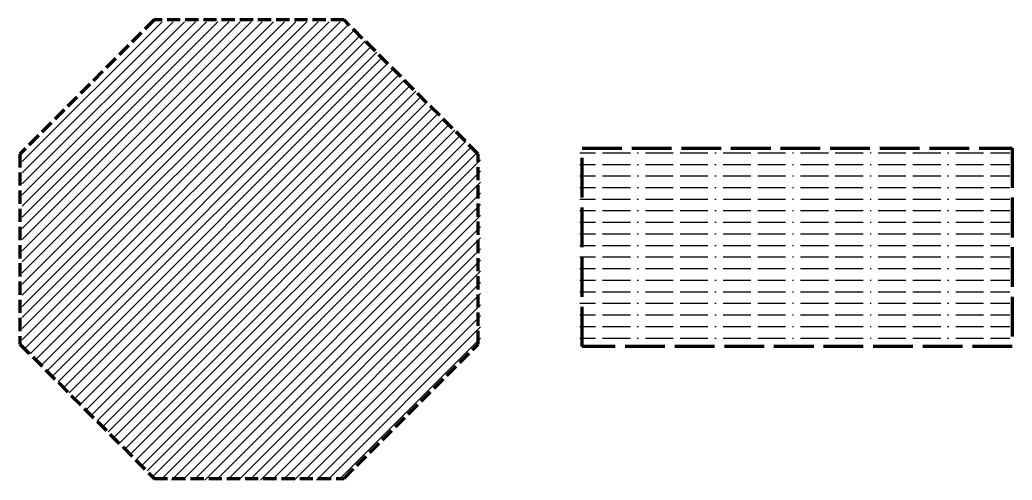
# Model space of a CAD drawing. Header units: millimetres. Extents: x 41 to 341, y 10 to 149.
import ezdxf

# ---------------------------------------------------------------- set-up
doc = ezdxf.new("R2010")
doc.units = ezdxf.units.MM
doc.linetypes.add('ACAD_ISO02W100', pattern=[15, 12, -3])
doc.linetypes.add('JIS_02_4.0', pattern=[5.5, 4, -1.5])

msp = doc.modelspace()

# ---------------------------------------------------------------- hatches: boundary and pattern name
h = msp.add_hatch()
h.set_pattern_fill('ANSI31', color=6, scale=0.75)
h.set_pattern_definition([(45, (-175.4724, 391.3421), (-1.683798, 1.683798), [])])
h.paths.add_polyline_path([(82.01, 148.74), (41.42, 108.15), (41.42, 50.75), (82.01, 10.16), (139.41, 10.16), (180, 50.75), (180, 108.15), (139.41, 148.74)])
h = msp.add_hatch()
h.set_pattern_fill('ACAD_ISO11W100', color=256, scale=0.7, style=0)
h.set_pattern_definition([(0, (159.4657, -128.887), (0, 3.5), [8.4, -2.1, 8.4, -2.1, 0.35, -2.1])])
h.paths.add_polyline_path([(209.95, 111.6), (339.95, 111.6), (339.95, 51.6), (209.95, 51.6)])

# ---------------------------------------------------------------- linework, layer by layer
at = {"color": 4, "linetype": 'JIS_02_4.0', "lineweight": 100}
msp.add_lwpolyline([(81.3, 149.29), (40.71, 108.7), (40.71, 51.3), (81.3, 10.71), (138.7, 10.71), (179.29, 51.3), (179.29, 108.7), (138.7, 149.29)], close=True, dxfattribs=at)
at = {"color": 1, "linetype": 'ACAD_ISO02W100', "lineweight": 100}
msp.add_lwpolyline([(210.68, 110.55), (340.68, 110.55), (340.68, 50.55), (210.68, 50.55)], close=True, dxfattribs=at)

doc.saveas('drawing.dxf')
